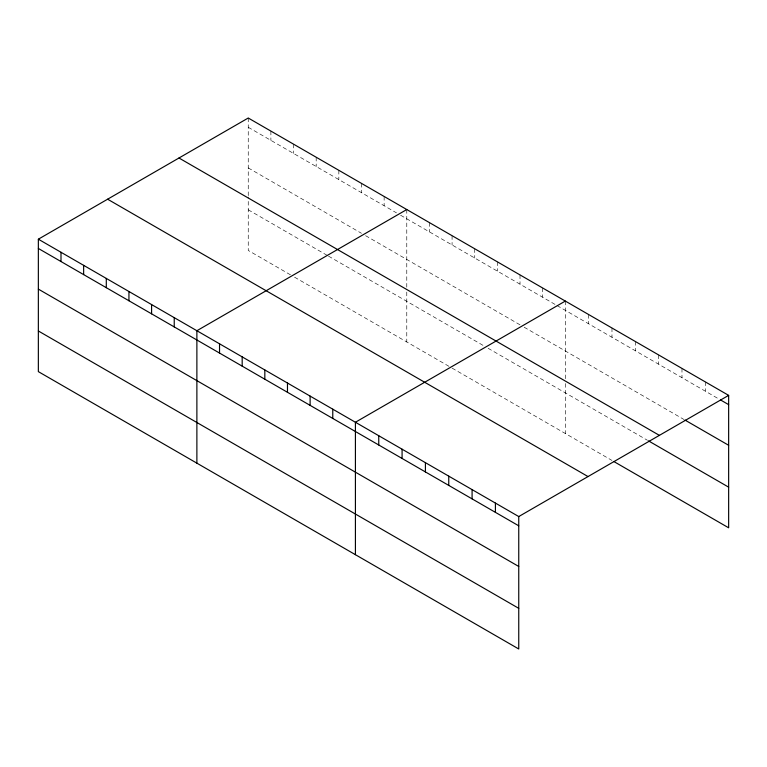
<?xml version="1.0" encoding="UTF-8"?>
<svg xmlns="http://www.w3.org/2000/svg" width="767" height="767" viewBox="0 0 767 767"><rect width="100%" height="100%" fill="white"/><g stroke="black" fill="none" stroke-linecap="round" stroke-linejoin="round"><path stroke-width="0.58" stroke-dasharray="3.83 2.88" d="M248.249 118.013L248.249 195.844M248.249 127.284L396.481 212.862M400.604 215.239L556.046 304.988M557.082 305.582L719.523 399.367M248.249 167.925L361.487 233.302M365.6 235.68L520.016 324.825M524.139 327.202L684.011 419.511M248.249 209.803L327.509 255.564M328.544 256.159L483.987 345.907M488.109 348.285L647.492 440.296M290.453 274.816L248.249 250.445L248.249 197.004M294.576 277.194L451.044 367.527M452.079 368.122L611.98 460.44M705.314 381.899L705.314 391.17M681.978 368.428L681.978 377.69M658.652 354.958L658.652 364.22M635.316 341.488L635.316 350.749M611.98 328.017L611.98 337.279M588.644 314.547L588.644 323.808M565.317 301.067L565.317 378.898M565.317 383.548L565.317 433.499M542.662 287.999L542.662 297.26M520.016 274.922L520.016 284.183M497.371 261.844L497.371 271.106M474.725 248.767L474.725 258.038M452.079 235.69L452.079 244.961M429.424 222.622L429.424 231.883M406.778 209.544L406.778 287.366M406.778 292.026L406.778 341.977M384.133 196.467L384.133 205.729M361.487 183.39L361.487 192.661M338.841 170.312L338.841 179.583M316.186 157.245L316.186 166.506M293.54 144.167L293.54 153.429M270.895 131.09L270.895 140.351"/><path stroke-width="1.15" d="M38.35 239.199L518.751 516.555L518.751 648.987L38.35 371.631L38.35 239.199L248.249 118.013L728.65 395.369L728.65 527.801L614.012 461.619M406.778 209.544L196.879 330.73L196.879 463.153M565.317 301.067L355.418 422.253L355.418 554.685M518.751 516.555L728.65 395.369M720.529 399.952L728.65 404.64M685.027 420.095L728.65 445.282M178.979 158.002L659.38 435.359M648.498 440.881L728.65 487.16M107.62 199.209L588.021 476.566M38.35 248.46L518.751 525.817M38.35 289.111L518.751 566.468M38.35 330.98L518.751 608.336M495.415 503.085L495.415 512.346M472.088 489.614L472.088 498.876M448.753 476.144L448.753 485.406M425.417 462.674L425.417 471.935M402.081 449.194L402.081 458.465M378.754 435.723L378.754 444.994M332.773 409.175L332.773 418.446M310.117 396.108L310.117 405.369M287.472 383.03L287.472 392.292M264.826 369.953L264.826 379.214M242.18 356.876L242.18 366.137M219.535 343.798L219.535 353.069M174.234 317.653L174.234 326.915M151.588 304.576L151.588 313.837M128.942 291.498L128.942 300.76M106.297 278.421L106.297 287.692M83.641 265.353L83.641 274.615M60.996 252.276L60.996 261.537"/></g></svg>
